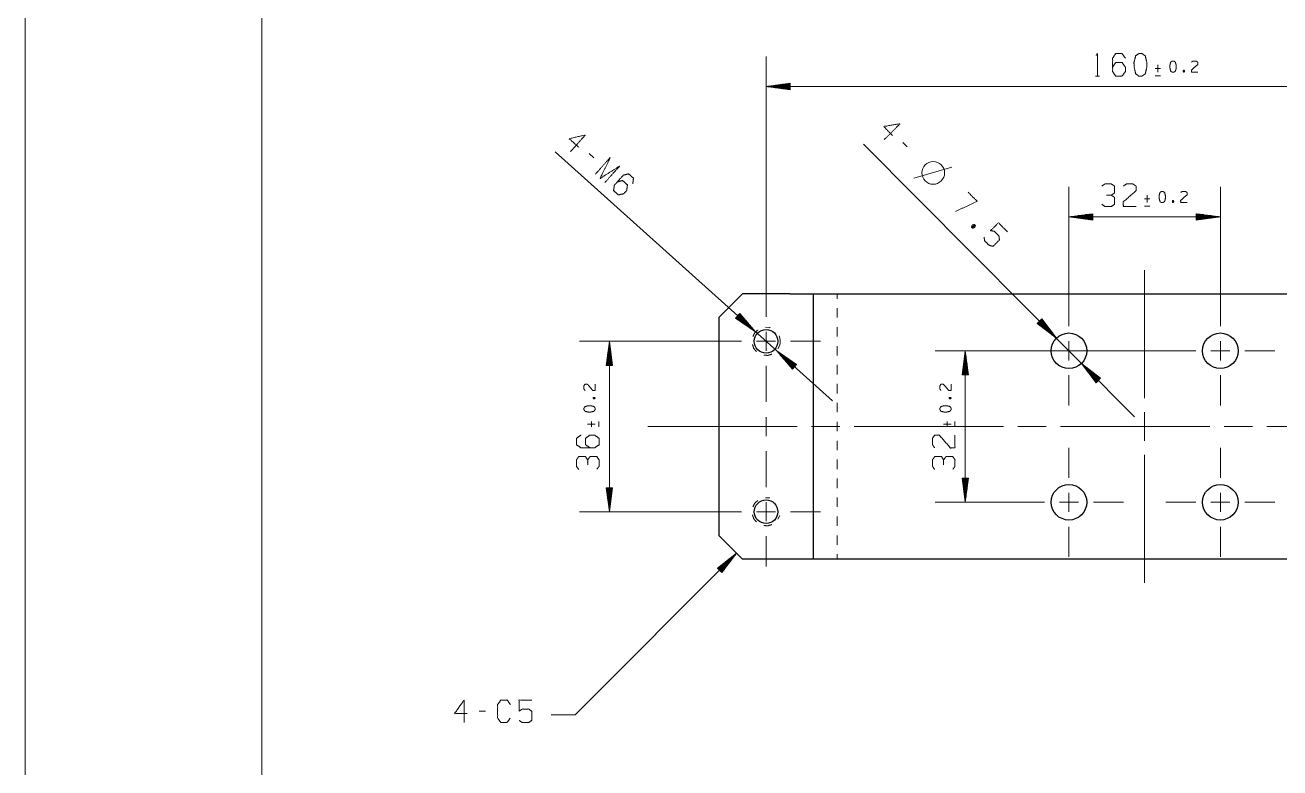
# Model space of a CAD drawing. Header units: millimetres. Extents: x 0 to 210, y 0 to 297.
# Drawn here: x 0 to 132.6, y 78.5 to 156.9 of the extents above; entities that cross this region are included whole.
import ezdxf

# ---------------------------------------------------------------- set-up
doc = ezdxf.new("R2010")
doc.units = ezdxf.units.MM
doc.layers.add('101', color=7, linetype='Continuous', true_color=0xffffff)

msp = doc.modelspace()

# ---------------------------------------------------------------- linework, layer by layer
at = {"layer": '101', "color": 133, "linetype": 'Continuous', "lineweight": 18}
for p, q in [((0, 297), (0, 0)), ((25, 292), (25, 5))]:
    msp.add_line(p, q, dxfattribs=at)
at = {"layer": '101', "color": 22, "linetype": 'Continuous', "lineweight": 18}
for p, q in [((78.29, 129.28), (78.29, 153.61)), ((80.83, 150.77), (78.29, 150.44)), ((78.29, 150.44), (158.29, 150.44)), ((78.29, 150.44), (80.83, 150.1)), ((80.83, 150.46), (78.48, 150.46)), ((80.83, 150.41), (78.48, 150.41)), ((80.83, 150.51), (78.87, 150.51)), ((80.83, 150.36), (78.87, 150.36)), ((80.83, 150.56), (79.25, 150.56)), ((80.83, 150.31), (79.25, 150.31)), ((80.83, 150.62), (79.64, 150.62)), ((80.83, 150.26), (79.64, 150.26)), ((80.83, 150.67), (80.03, 150.67)), ((80.83, 150.21), (80.03, 150.21)), ((80.83, 150.72), (80.41, 150.72)), ((80.83, 150.16), (80.41, 150.16)), ((80.83, 150.77), (80.8, 150.77)), ((80.83, 150.77), (80.8, 150.77)), ((80.83, 150.11), (80.8, 150.11)), ((80.83, 150.11), (80.8, 150.11)), ((80.83, 150.1), (80.83, 150.77)), ((56, 143.52), (85.31, 117.22)), ((88.58, 144.33), (117.21, 115.56)), ((110.29, 128.28), (110.29, 139.84)), ((126.29, 128.28), (126.29, 139.84)), ((112.83, 137), (110.29, 136.67)), ((110.29, 136.67), (112.83, 136.33)), ((126.29, 136.67), (110.29, 136.67)), ((112.83, 136.69), (110.48, 136.69)), ((112.83, 136.64), (110.48, 136.64)), ((112.83, 136.74), (110.87, 136.74)), ((112.83, 136.59), (110.87, 136.59)), ((112.83, 136.8), (111.25, 136.8)), ((112.83, 136.85), (111.64, 136.85)), ((112.83, 136.9), (112.03, 136.9)), ((112.83, 136.95), (112.41, 136.95)), ((112.83, 137), (112.8, 137)), ((112.83, 137), (112.8, 137)), ((112.83, 136.33), (112.83, 137)), ((123.75, 137), (123.78, 137)), ((123.75, 137), (123.78, 137)), ((126.29, 136.67), (123.75, 137)), ((123.75, 137), (123.75, 136.33)), ((123.75, 136.95), (124.17, 136.95)), ((123.75, 136.9), (124.55, 136.9)), ((123.75, 136.85), (124.94, 136.85)), ((123.75, 136.8), (125.32, 136.8)), ((123.75, 136.74), (125.71, 136.74)), ((123.75, 136.69), (126.1, 136.69)), ((123.75, 136.33), (126.29, 136.67)), ((123.75, 136.64), (126.1, 136.64)), ((123.75, 136.59), (125.71, 136.59)), ((112.83, 136.54), (111.25, 136.54)), ((112.83, 136.49), (111.64, 136.49)), ((112.83, 136.44), (112.03, 136.44)), ((112.83, 136.39), (112.41, 136.39)), ((112.83, 136.34), (112.8, 136.34)), ((112.83, 136.34), (112.8, 136.34)), ((123.75, 136.54), (125.32, 136.54)), ((123.75, 136.49), (124.94, 136.49)), ((123.75, 136.44), (124.55, 136.44)), ((123.75, 136.39), (124.17, 136.39)), ((123.75, 136.34), (123.78, 136.34)), ((123.75, 136.34), (123.78, 136.34)), ((75.5, 126.46), (75.06, 125.97)), ((75.06, 125.97), (75.08, 125.95)), ((75.06, 125.97), (75.08, 125.95)), ((75.06, 125.97), (77.17, 124.52)), ((75.09, 126.01), (75.41, 125.73)), ((75.13, 126.05), (75.73, 125.51)), ((75.16, 126.08), (76.05, 125.29)), ((75.2, 126.12), (76.37, 125.07)), ((75.23, 126.16), (76.69, 124.85)), ((75.26, 126.2), (77.01, 124.63)), ((75.3, 126.23), (77.05, 124.67)), ((75.33, 126.27), (76.79, 124.96)), ((75.37, 126.31), (76.54, 125.26)), ((75.4, 126.35), (76.29, 125.55)), ((75.43, 126.39), (76.03, 125.85)), ((75.47, 126.42), (75.78, 126.14)), ((75.5, 126.46), (75.53, 126.44)), ((75.5, 126.46), (75.53, 126.44)), ((77.17, 124.52), (75.5, 126.46)), ((107.41, 125.88), (106.94, 125.41)), ((106.94, 125.41), (108.97, 123.85)), ((106.94, 125.41), (106.96, 125.39)), ((106.94, 125.41), (106.96, 125.39)), ((106.98, 125.45), (107.27, 125.15)), ((107.01, 125.49), (107.58, 124.92)), ((107.05, 125.52), (107.89, 124.68)), ((107.08, 125.56), (108.2, 124.44)), ((107.12, 125.59), (108.5, 124.2)), ((107.16, 125.63), (108.81, 123.97)), ((107.19, 125.67), (108.85, 124)), ((107.23, 125.7), (108.61, 124.31)), ((107.26, 125.74), (108.38, 124.62)), ((107.3, 125.77), (108.14, 124.93)), ((107.34, 125.81), (107.9, 125.24)), ((107.37, 125.84), (107.67, 125.55)), ((108.97, 123.85), (107.41, 125.88)), ((107.41, 125.88), (107.43, 125.86)), ((107.41, 125.88), (107.43, 125.86)), ((72.52, 123.52), (58.56, 123.52)), ((61.73, 123.52), (61.4, 120.98)), ((61.71, 120.98), (61.71, 123.32)), ((61.73, 123.52), (61.73, 105.52)), ((62.07, 120.98), (61.73, 123.52)), ((61.76, 120.98), (61.76, 123.32)), ((61.55, 120.98), (61.55, 122.17)), ((61.61, 120.98), (61.61, 122.55)), ((61.66, 120.98), (61.66, 122.94)), ((61.81, 120.98), (61.81, 122.94)), ((61.86, 120.98), (61.86, 122.55)), ((61.91, 120.98), (61.91, 122.17)), ((81.52, 121.07), (79.41, 122.52)), ((79.41, 122.52), (81.07, 120.57)), ((81.28, 120.8), (79.53, 122.37)), ((81.31, 120.84), (79.57, 122.41)), ((81.24, 120.76), (79.79, 122.07)), ((81.35, 120.88), (79.89, 122.19)), ((120.52, 122.52), (96.17, 122.52)), ((99.34, 122.52), (99.01, 119.98)), ((99.32, 119.98), (99.32, 122.32)), ((99.34, 122.52), (99.34, 106.52)), ((99.68, 119.98), (99.34, 122.52)), ((99.37, 119.98), (99.37, 122.32)), ((61.4, 120.98), (61.4, 121.01)), ((61.4, 120.98), (61.4, 121.01)), ((61.4, 120.98), (62.07, 120.98)), ((61.45, 120.98), (61.45, 121.4)), ((61.5, 120.98), (61.5, 121.78)), ((61.96, 120.98), (61.96, 121.78)), ((62.01, 120.98), (62.01, 121.4)), ((62.06, 120.98), (62.06, 121.01)), ((62.06, 120.98), (62.06, 121.01)), ((81.21, 120.73), (80.04, 121.78)), ((81.38, 120.91), (80.21, 121.97)), ((81.18, 120.69), (80.29, 121.48)), ((81.41, 120.95), (80.53, 121.75)), ((81.14, 120.65), (80.55, 121.19)), ((81.11, 120.61), (80.8, 120.89)), ((81.45, 120.99), (80.85, 121.53)), ((81.07, 120.57), (81.52, 121.07)), ((81.48, 121.03), (81.17, 121.31)), ((81.52, 121.07), (81.49, 121.09)), ((81.52, 121.07), (81.49, 121.09)), ((99.12, 119.98), (99.12, 120.78)), ((99.17, 119.98), (99.17, 121.17)), ((99.22, 119.98), (99.22, 121.55)), ((99.27, 119.98), (99.27, 121.94)), ((99.42, 119.98), (99.42, 121.94)), ((99.47, 119.98), (99.47, 121.55)), ((99.52, 119.98), (99.52, 121.17)), ((99.57, 119.98), (99.57, 120.78)), ((113.64, 119.62), (111.61, 121.19)), ((111.61, 121.19), (113.17, 119.15)), ((113.38, 119.37), (111.73, 121.03)), ((113.42, 119.41), (111.77, 121.07)), ((113.35, 119.33), (111.97, 120.72)), ((113.46, 119.44), (112.07, 120.83)), ((81.08, 120.57), (81.05, 120.6)), ((81.08, 120.57), (81.05, 120.6)), ((99.01, 119.98), (99.01, 120.01)), ((99.01, 119.98), (99.01, 120.01)), ((99.01, 119.98), (99.68, 119.98)), ((99.06, 119.98), (99.06, 120.4)), ((99.62, 119.98), (99.62, 120.4)), ((99.67, 119.98), (99.67, 120.01)), ((99.67, 119.98), (99.67, 120.01)), ((113.31, 119.3), (112.2, 120.42)), ((113.49, 119.48), (112.38, 120.59)), ((113.28, 119.26), (112.44, 120.11)), ((113.24, 119.23), (112.67, 119.8)), ((113.53, 119.51), (112.69, 120.36)), ((113.2, 119.19), (112.91, 119.49)), ((113.56, 119.55), (113, 120.12)), ((113.17, 119.15), (113.64, 119.62)), ((113.6, 119.59), (113.31, 119.88)), ((113.64, 119.62), (113.61, 119.64)), ((113.64, 119.62), (113.61, 119.64)), ((113.17, 119.16), (113.15, 119.18)), ((113.17, 119.16), (113.15, 119.18)), ((99.01, 109.06), (99.01, 109.03)), ((99.01, 109.06), (99.01, 109.03)), ((99.01, 109.06), (99.34, 106.52)), ((99.68, 109.06), (99.01, 109.06)), ((99.06, 109.06), (99.06, 108.64)), ((99.12, 109.06), (99.12, 108.25)), ((99.17, 109.06), (99.17, 107.87)), ((99.22, 109.06), (99.22, 107.48)), ((99.27, 109.06), (99.27, 107.1)), ((99.32, 109.06), (99.32, 106.71)), ((99.34, 106.52), (99.68, 109.06)), ((99.37, 109.06), (99.37, 106.71)), ((99.42, 109.06), (99.42, 107.1)), ((99.47, 109.06), (99.47, 107.48)), ((99.52, 109.06), (99.52, 107.87)), ((99.57, 109.06), (99.57, 108.25)), ((99.62, 109.06), (99.62, 108.64)), ((99.67, 109.06), (99.67, 109.03)), ((99.67, 109.06), (99.67, 109.03)), ((61.4, 108.06), (61.4, 108.03)), ((62.07, 108.06), (61.4, 108.06)), ((61.4, 108.06), (61.73, 105.52)), ((61.4, 108.06), (61.4, 108.03)), ((61.45, 108.06), (61.45, 107.64)), ((61.5, 108.06), (61.5, 107.25)), ((61.55, 108.06), (61.55, 106.87)), ((61.61, 108.06), (61.61, 106.48)), ((61.66, 108.06), (61.66, 106.1)), ((61.71, 108.06), (61.71, 105.71)), ((61.73, 105.52), (62.07, 108.06)), ((61.76, 108.06), (61.76, 105.71)), ((61.81, 108.06), (61.81, 106.1)), ((61.86, 108.06), (61.86, 106.48)), ((61.91, 108.06), (61.91, 106.87)), ((61.96, 108.06), (61.96, 107.25)), ((62.01, 108.06), (62.01, 107.64)), ((62.06, 108.06), (62.06, 108.03)), ((62.06, 108.06), (62.06, 108.03)), ((104.52, 106.52), (96.17, 106.52)), ((72.52, 105.52), (58.56, 105.52)), ((58.12, 84.07), (75.18, 101.13)), ((75.18, 101.13), (73.15, 99.57)), ((73.33, 99.39), (74.72, 100.77)), ((73.36, 99.35), (75.02, 101.01)), ((73.4, 99.31), (75.06, 100.97)), ((73.62, 99.1), (75.18, 101.13)), ((73.15, 99.57), (73.17, 99.59)), ((73.15, 99.57), (73.17, 99.59)), ((73.15, 99.57), (73.62, 99.1)), ((73.19, 99.53), (73.48, 99.82)), ((73.22, 99.49), (73.79, 100.06)), ((73.26, 99.46), (74.1, 100.3)), ((73.29, 99.42), (74.41, 100.54)), ((73.44, 99.28), (74.82, 100.66)), ((73.47, 99.24), (74.59, 100.36)), ((73.51, 99.21), (74.35, 100.05)), ((73.54, 99.17), (74.11, 99.74)), ((73.58, 99.13), (73.88, 99.43)), ((73.62, 99.1), (73.64, 99.12)), ((73.62, 99.1), (73.64, 99.12)), ((58.12, 84.07), (55.58, 84.07))]:
    msp.add_line(p, q, dxfattribs=at)
at = {"layer": '101', "color": 72, "linetype": 'Continuous', "lineweight": 18}
for p, q in [((119.68, 152.74), (119.68, 151.94)), ((113.09, 151.53), (113.51, 151.53)), ((119.96, 152.34), (119.4, 152.34)), ((119.4, 151.55), (119.96, 151.55)), ((122.39, 152.16), (122.47, 151.95)), ((93.21, 144.06), (92.74, 144.53)), ((60.1, 142.91), (59.6, 143.36)), ((93.91, 140.74), (97.91, 141.9)), ((118.82, 138.57), (118.26, 138.57)), ((118.54, 138.97), (118.54, 138.17)), ((121.25, 138.39), (121.33, 138.18)), ((118.26, 137.78), (118.82, 137.78)), ((100.29, 135.87), (100.11, 135.46)), ((60.01, 117.48), (60.22, 117.56)), ((97.62, 117.48), (97.83, 117.56)), ((59.43, 114.77), (60.23, 114.77)), ((59.83, 115.05), (59.83, 114.49)), ((60.62, 114.49), (60.62, 115.05)), ((97.04, 114.77), (97.84, 114.77)), ((97.44, 115.05), (97.44, 114.49)), ((98.23, 114.49), (98.23, 115.05)), ((48.66, 84.45), (47.99, 84.45))]:
    msp.add_line(p, q, dxfattribs=at)
at = {"layer": '101', "color": 151, "linetype": 'Continuous', "lineweight": 18}
for p, q in [((78.29, 126.11), (78.29, 129.28)), ((110.29, 125.11), (110.29, 128.28)), ((126.29, 125.11), (126.29, 128.28)), ((75.7, 123.52), (72.52, 123.52)), ((79.29, 123.52), (77.29, 123.52)), ((78.29, 122.51), (78.29, 124.52)), ((80.88, 123.52), (84.05, 123.52)), ((110.29, 121.51), (110.29, 123.52)), ((126.29, 121.51), (126.29, 123.52)), ((107.7, 122.52), (104.52, 122.52)), ((109.29, 122.52), (111.29, 122.52)), ((112.88, 122.52), (116.05, 122.52)), ((123.7, 122.52), (120.52, 122.52)), ((125.29, 122.52), (127.29, 122.52)), ((128.88, 122.52), (132.05, 122.52)), ((78.29, 117.11), (78.29, 120.93)), ((110.29, 119.93), (110.29, 116.75)), ((126.29, 119.93), (126.29, 116.75)), ((78.29, 113.51), (78.29, 115.52)), ((118.29, 116.02), (118.29, 113.02)), ((65.79, 114.52), (81.59, 114.52)), ((87.59, 114.52), (103.39, 114.52)), ((104.89, 114.52), (107.89, 114.52)), ((109.39, 114.52), (125.19, 114.52)), ((126.69, 114.52), (129.69, 114.52)), ((131.19, 114.52), (146.99, 114.52)), ((78.29, 108.11), (78.29, 111.93)), ((110.29, 109.11), (110.29, 112.28)), ((126.29, 109.11), (126.29, 112.28)), ((110.29, 105.51), (110.29, 107.52)), ((126.29, 105.51), (126.29, 107.52)), ((78.29, 104.51), (78.29, 106.52)), ((107.7, 106.52), (104.52, 106.52)), ((109.29, 106.52), (111.29, 106.52)), ((112.88, 106.52), (116.05, 106.52)), ((123.7, 106.52), (120.52, 106.52)), ((125.29, 106.52), (127.29, 106.52)), ((128.88, 106.52), (132.05, 106.52)), ((75.7, 105.52), (72.52, 105.52)), ((79.29, 105.52), (77.29, 105.52)), ((80.88, 105.52), (84.05, 105.52)), ((110.29, 103.93), (110.29, 100.75)), ((126.29, 103.93), (126.29, 100.75)), ((78.29, 102.93), (78.29, 99.75))]:
    msp.add_line(p, q, dxfattribs=at)
at = {"layer": '101', "color": 72, "linetype": 'Continuous', "lineweight": 25}
for p, q in [((75.79, 128.52), (73.29, 126.02)), ((80.79, 128.52), (75.79, 128.52)), ((83.29, 100.52), (83.29, 128.52)), ((85.79, 128.52), (150.79, 128.52)), ((73.29, 126.02), (73.29, 103.02)), ((73.29, 103.02), (75.79, 100.52)), ((80.79, 100.52), (75.79, 100.52)), ((150.79, 100.52), (85.79, 100.52))]:
    msp.add_line(p, q, dxfattribs=at)
at = {"layer": '101', "color": 53, "linetype": 'Continuous', "lineweight": 18}
for p, q in [((85.79, 128.52), (85.79, 128.02)), ((85.79, 127.02), (85.79, 126.02)), ((85.79, 125.02), (85.79, 124.02)), ((85.79, 123.02), (85.79, 122.02)), ((85.79, 121.02), (85.79, 120.02)), ((85.79, 119.02), (85.79, 118.02)), ((85.79, 117.02), (85.79, 116.02)), ((85.79, 115.02), (85.79, 114.02)), ((85.79, 113.02), (85.79, 112.02)), ((85.79, 111.02), (85.79, 110.02)), ((85.79, 109.02), (85.79, 108.02)), ((85.79, 107.02), (85.79, 106.02)), ((85.79, 105.02), (85.79, 104.02)), ((85.79, 103.02), (85.79, 102.02)), ((85.79, 101.02), (85.79, 100.52))]:
    msp.add_line(p, q, dxfattribs=at)
at = {"layer": '101', "color": 53, "linetype": 'Continuous', "lineweight": 13}
for p, q in [((78.68, 124.97), (78.24, 125)), ((79.54, 122.74), (79.74, 123.13)), ((78.68, 106.97), (78.24, 107)), ((79.54, 104.74), (79.74, 105.13))]:
    msp.add_line(p, q, dxfattribs=at)
at = {"layer": '101', "color": 72, "linetype": 'Continuous', "lineweight": 18}
msp.add_circle((95.95, 141.31), 1.2, dxfattribs=at)
at = {"layer": '101', "color": 72, "linetype": 'Continuous', "lineweight": 25}
for centre, radius in [((78.29, 123.52), 1.25), ((110.29, 122.52), 1.88), ((126.29, 122.52), 1.88), ((110.29, 106.52), 1.88), ((126.29, 106.52), 1.88), ((78.29, 105.52), 1.25)]:
    msp.add_circle(centre, radius, dxfattribs=at)
at = {"layer": '101', "color": 22, "linetype": 'Continuous', "lineweight": 18}
for start, end in [(73.3904, 75), (345, 22.8144)]:
    msp.add_arc((78.29, 123.52), 1.5, start, end, dxfattribs=at)
at = {"layer": '101', "color": 72, "linetype": 'Continuous', "lineweight": 18}
for points, knots in [([(113.16, 153.71), (113.3, 153.91), (113.3, 151.53)], [0, 0, 0.093489, 1, 1]), ([(114.91, 152.48), (115.22, 152.96), (115.91, 152.96), (116.25, 152.48), (116.25, 152.01), (115.91, 151.53), (115.22, 151.53), (114.91, 152.01), (114.91, 153.43), (115.22, 153.91), (115.91, 153.91), (116.25, 153.43)], [0, 0, 0.076963, 0.169761, 0.248073, 0.312018, 0.390331, 0.483128, 0.560092, 0.751927, 0.82889, 0.921688, 1, 1]), ([(118.01, 151.53), (118.35, 151.78), (118.53, 152.48), (118.53, 152.96), (118.35, 153.68), (118.01, 153.91), (117.68, 153.91), (117.34, 153.68), (117.16, 152.96), (117.18, 152.48), (117.34, 151.78), (117.68, 151.53), (118.01, 151.53)], [0, 0, 0.067526, 0.183971, 0.260584, 0.380943, 0.446141, 0.500306, 0.565504, 0.685864, 0.762529, 0.87831, 0.945835, 1, 1]), ([(121.37, 151.94), (121.54, 152.06), (121.63, 152.41), (121.63, 152.65), (121.54, 153.01), (121.37, 153.12), (121.21, 153.12), (121.04, 153.01), (120.95, 152.65), (120.96, 152.41), (121.04, 152.06), (121.21, 151.94), (121.37, 151.94)], [0, 0, 0.067525, 0.183969, 0.260583, 0.380943, 0.446139, 0.500306, 0.565503, 0.685862, 0.762529, 0.878308, 0.945834, 1, 1]), ([(123.23, 153.01), (123.39, 153.12), (123.74, 153.12), (123.91, 153.01), (123.91, 152.77), (123.23, 152.17), (123.23, 151.94), (123.91, 151.94)], [0, 0, 0.069691, 0.192975, 0.265273, 0.350228, 0.674739, 0.759753, 1, 1]), ([(122.39, 151.95), (122.47, 151.95), (122.51, 152.06), (122.47, 152.16), (122.39, 152.16), (122.34, 152.06), (122.39, 151.95), (122.47, 152.16)], [0, 0, 0.093981, 0.236789, 0.365957, 0.459938, 0.589106, 0.731915, 1, 1]), ([(91.66, 145.25), (90.72, 146.21), (92.44, 146.5), (90.75, 144.82)], [0, 0, 0.245868, 0.565294, 1, 1]), ([(58.49, 144.02), (57.49, 144.92), (59.19, 145.31), (57.61, 143.54)], [0, 0, 0.24587, 0.565295, 1, 1]), ([(60.25, 141.17), (61.83, 142.94), (60.75, 140.72), (62.83, 142.04), (61.25, 140.28)], [0, 0, 0.245191, 0.499999, 0.754808, 1, 1]), ([(62.58, 140.36), (63.13, 140.5), (63.64, 140.04), (63.57, 139.46), (63.26, 139.11), (62.69, 138.98), (62.18, 139.44), (62.26, 140.01), (63.21, 141.07), (63.76, 141.21), (64.28, 140.75), (64.21, 140.17)], [0, 0, 0.076963, 0.169761, 0.248073, 0.312018, 0.390331, 0.483128, 0.560091, 0.751927, 0.82889, 0.921688, 1, 1]), ([(98.31, 137.23), (100.59, 138.31), (99.64, 139.26)], [0, 0, 0.65247, 1, 1]), ([(114.77, 138.96), (115.11, 139.19), (115.11, 139.91), (114.77, 140.14), (114.09, 140.14), (113.75, 139.91)], [0, 0, 0.153875, 0.429853, 0.583728, 0.846125, 1, 1]), ([(116.04, 139.91), (116.36, 140.14), (117.05, 140.14), (117.39, 139.91), (117.39, 139.44), (116.03, 138.24), (116.04, 137.76), (117.39, 137.76)], [0, 0, 0.069692, 0.192978, 0.265274, 0.350227, 0.67474, 0.759752, 1, 1]), ([(120.23, 138.17), (120.4, 138.29), (120.49, 138.64), (120.49, 138.88), (120.4, 139.24), (120.23, 139.35), (120.07, 139.35), (119.9, 139.24), (119.81, 138.88), (119.82, 138.64), (119.9, 138.29), (120.07, 138.17), (120.23, 138.17)], [0, 0, 0.067525, 0.183969, 0.260583, 0.380943, 0.446139, 0.500306, 0.565503, 0.685862, 0.762529, 0.878308, 0.945834, 1, 1]), ([(122.1, 139.24), (122.25, 139.35), (122.6, 139.35), (122.77, 139.24), (122.77, 139), (122.09, 138.4), (122.1, 138.17), (122.77, 138.17)], [0, 0, 0.069694, 0.192978, 0.265273, 0.350228, 0.674739, 0.759753, 1, 1]), ([(113.77, 137.99), (114.09, 137.76), (114.77, 137.76), (115.11, 137.99), (115.11, 138.71), (114.77, 138.96), (114.26, 138.96)], [0, 0, 0.124121, 0.343687, 0.472445, 0.703376, 0.836731, 1, 1]), ([(121.25, 138.18), (121.33, 138.18), (121.37, 138.29), (121.33, 138.39), (121.25, 138.39), (121.21, 138.29), (121.25, 138.18), (121.33, 138.39)], [0, 0, 0.09398, 0.236787, 0.365954, 0.459934, 0.589106, 0.731917, 1, 1]), ([(99.99, 135.57), (100.11, 135.46), (100.33, 135.56), (100.41, 135.76), (100.29, 135.87), (100.09, 135.8), (99.99, 135.57), (100.41, 135.76)], [0, 0, 0.093973, 0.23678, 0.365957, 0.459935, 0.589106, 0.731914, 1, 1]), ([(101.32, 134.53), (101.39, 134.13), (101.88, 133.64), (102.28, 133.56), (102.95, 134.23), (102.89, 134.65), (102.4, 135.14), (102.01, 135.21), (102.84, 136.04), (103.8, 135.08)], [0, 0, 0.062227, 0.168344, 0.230571, 0.376815, 0.441265, 0.54738, 0.609609, 0.79049, 1, 1]), ([(59.16, 118.32), (59.05, 118.48), (59.05, 118.83), (59.16, 119), (59.4, 119), (60, 118.32), (60.23, 118.32), (60.23, 119)], [0, 0, 0.069694, 0.192979, 0.265274, 0.350227, 0.67474, 0.759752, 1, 1]), ([(96.77, 118.32), (96.66, 118.48), (96.66, 118.83), (96.77, 119), (97.01, 119), (97.61, 118.32), (97.84, 118.32), (97.84, 119)], [0, 0, 0.069694, 0.192979, 0.265273, 0.350225, 0.674739, 0.759753, 1, 1]), ([(60.23, 116.46), (60.11, 116.63), (59.76, 116.72), (59.52, 116.72), (59.16, 116.63), (59.05, 116.46), (59.05, 116.3), (59.16, 116.13), (59.52, 116.04), (59.76, 116.05), (60.11, 116.13), (60.23, 116.3), (60.23, 116.46)], [0, 0, 0.067523, 0.183971, 0.260583, 0.380943, 0.446139, 0.500306, 0.565503, 0.685862, 0.762527, 0.87831, 0.945833, 1, 1]), ([(60.22, 117.48), (60.22, 117.56), (60.11, 117.6), (60.01, 117.56), (60.01, 117.48), (60.11, 117.43), (60.22, 117.48), (60.01, 117.56)], [0, 0, 0.093977, 0.236779, 0.365953, 0.45993, 0.589108, 0.731915, 1, 1]), ([(97.84, 116.46), (97.72, 116.63), (97.37, 116.72), (97.13, 116.72), (96.77, 116.63), (96.66, 116.46), (96.66, 116.3), (96.77, 116.13), (97.13, 116.04), (97.37, 116.05), (97.72, 116.13), (97.84, 116.3), (97.84, 116.46)], [0, 0, 0.067525, 0.183973, 0.260583, 0.380943, 0.446139, 0.500306, 0.565503, 0.685862, 0.762526, 0.878308, 0.945834, 1, 1]), ([(97.83, 117.48), (97.83, 117.56), (97.72, 117.6), (97.62, 117.56), (97.62, 117.48), (97.72, 117.43), (97.83, 117.48), (97.62, 117.56)], [0, 0, 0.093977, 0.236779, 0.365953, 0.45993, 0.589108, 0.731915, 1, 1]), ([(59.69, 112.27), (59.21, 112.59), (59.21, 113.28), (59.69, 113.62), (60.16, 113.62), (60.64, 113.28), (60.64, 112.59), (60.16, 112.27), (58.74, 112.27), (58.26, 112.59), (58.26, 113.28), (58.74, 113.62)], [0, 0, 0.076963, 0.169761, 0.248073, 0.312019, 0.390331, 0.483129, 0.560092, 0.751927, 0.82889, 0.921688, 1, 1]), ([(96.1, 112.27), (95.88, 112.59), (95.88, 113.28), (96.1, 113.62), (96.58, 113.62), (97.78, 112.25), (98.25, 112.27), (98.25, 113.62)], [0, 0, 0.069692, 0.192978, 0.265274, 0.350227, 0.674741, 0.759752, 1, 1]), ([(59.44, 111), (59.21, 111.34), (58.49, 111.34), (58.26, 111), (58.26, 110.31), (58.49, 109.98)], [0, 0, 0.153875, 0.429853, 0.583728, 0.846125, 1, 1]), ([(60.41, 110), (60.64, 110.31), (60.64, 111), (60.41, 111.34), (59.69, 111.34), (59.44, 111), (59.44, 110.49)], [0, 0, 0.124121, 0.343688, 0.472446, 0.703377, 0.836731, 1, 1]), ([(97.05, 111), (96.83, 111.34), (96.1, 111.34), (95.88, 111), (95.88, 110.31), (96.1, 109.98)], [0, 0, 0.153877, 0.429854, 0.583729, 0.846126, 1, 1]), ([(98.03, 110), (98.25, 110.31), (98.25, 111), (98.03, 111.34), (97.3, 111.34), (97.05, 111), (97.05, 110.49)], [0, 0, 0.12412, 0.343687, 0.472445, 0.703378, 0.836731, 1, 1]), ([(46.72, 84.2), (45.38, 84.2), (46.38, 85.63), (46.38, 83.25)], [0, 0, 0.245869, 0.565294, 1, 1]), ([(51.26, 83.73), (50.92, 83.25), (50.27, 83.25), (49.93, 83.73), (49.93, 85.15), (50.27, 85.63), (50.94, 85.63), (51.27, 85.15)], [0, 0, 0.114568, 0.243367, 0.357935, 0.638584, 0.753153, 0.885432, 1, 1]), ([(52.19, 83.48), (52.53, 83.25), (53.21, 83.25), (53.55, 83.48), (53.55, 84.43), (53.21, 84.68), (52.53, 84.68), (52.19, 84.45), (52.19, 85.63), (53.55, 85.63)], [0, 0, 0.062228, 0.168344, 0.230572, 0.376816, 0.441266, 0.547381, 0.609609, 0.79049, 1, 1])]:
    msp.add_open_spline(points, degree=1, knots=knots, dxfattribs=at)
at = {"layer": '101', "color": 151, "linetype": 'Continuous', "lineweight": 18}
for points, knots in [([(118.29, 131.02), (118.29, 126.02), (118.29, 117.52)], [0, 0, 0.370371, 1, 1]), ([(118.29, 111.52), (118.29, 100.52), (118.29, 98.02)], [0, 0, 0.814815, 1, 1])]:
    msp.add_open_spline(points, degree=1, knots=knots, dxfattribs=at)
at = {"layer": '101', "color": 72, "linetype": 'Continuous', "lineweight": 25}
for points, knots in [([(80.79, 128.52), (81.56, 128.52), (82.81, 128.52), (83.29, 128.52)], [0, 0, 0.309016, 0.809016, 1, 1]), ([(83.29, 128.52), (83.41, 128.52), (84.32, 128.52), (85.79, 128.52)], [0, 0, 0.048944, 0.412215, 1, 1]), ([(83.29, 100.52), (83.17, 100.52), (82.26, 100.52), (80.79, 100.52)], [0, 0, 0.048944, 0.412214, 1, 1]), ([(85.79, 100.52), (85.02, 100.52), (83.77, 100.52), (83.29, 100.52)], [0, 0, 0.309017, 0.809018, 1, 1])]:
    msp.add_open_spline(points, degree=1, knots=knots, dxfattribs=at)
at = {"layer": '101', "color": 53, "linetype": 'Continuous', "lineweight": 13}
for points, knots in [([(77.43, 124.72), (77.1, 124.43), (76.9, 124.04)], [0, 0, 0.499995, 1, 1]), ([(76.85, 123.18), (76.99, 122.77), (77.28, 122.44)], [0, 0, 0.499995, 1, 1]), ([(78.05, 122.06), (78.48, 122.03), (78.9, 122.17)], [0, 0, 0.5, 1, 1]), ([(77.43, 106.72), (77.1, 106.43), (76.9, 106.04)], [0, 0, 0.500004, 1, 1]), ([(76.85, 105.18), (76.99, 104.77), (77.28, 104.44)], [0, 0, 0.500005, 1, 1]), ([(78.05, 104.06), (78.48, 104.03), (78.9, 104.17)], [0, 0, 0.5, 1, 1])]:
    msp.add_open_spline(points, degree=1, knots=knots, dxfattribs=at)
at = {"layer": '101', "color": 151, "linetype": 'Continuous', "lineweight": 18}
msp.add_open_spline([(83.09, 114.52), (86.09, 114.52)], degree=1, dxfattribs=at)

doc.saveas('drawing.dxf')
